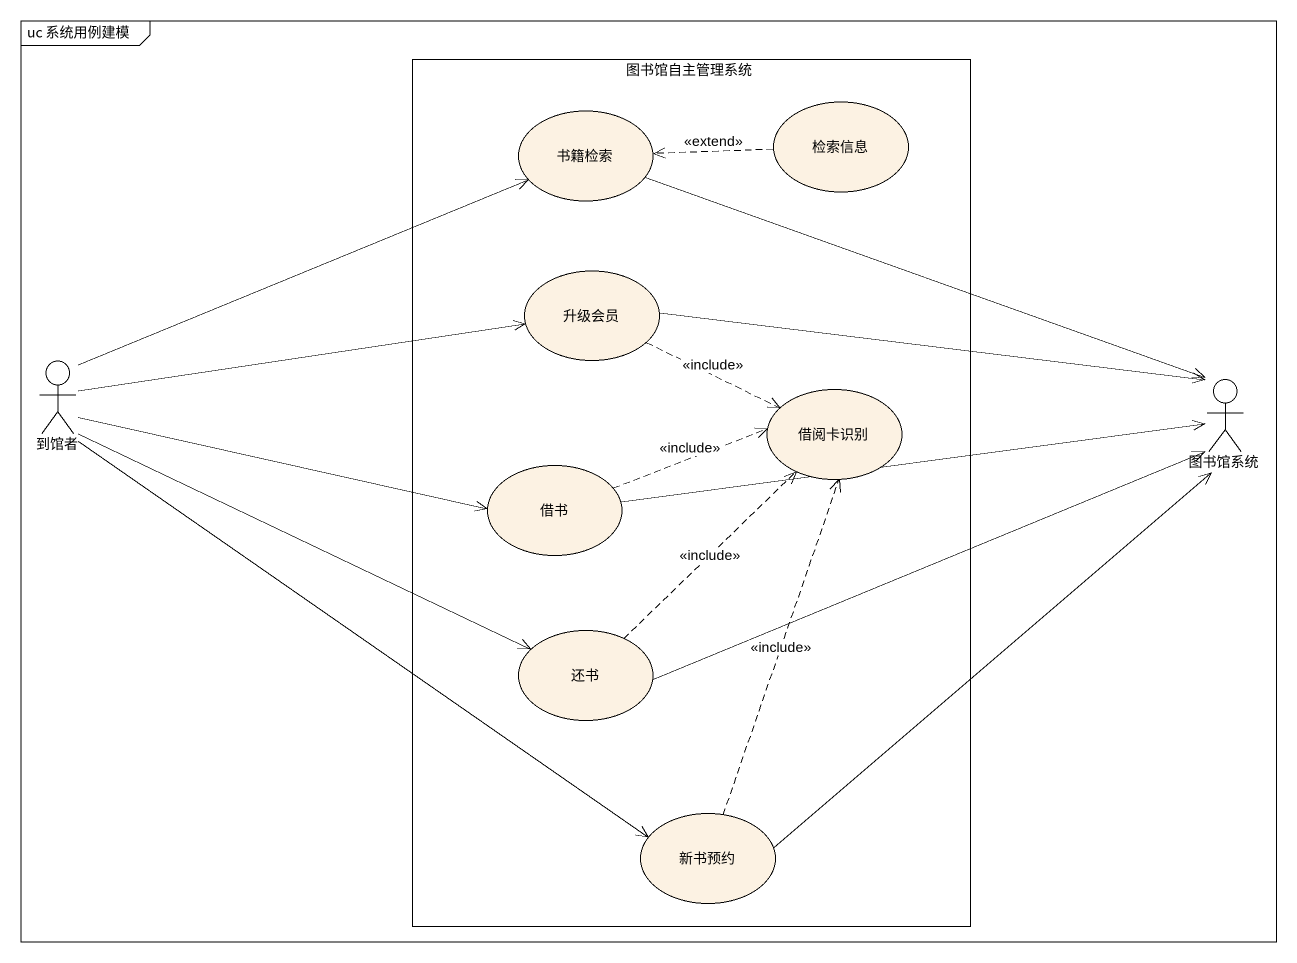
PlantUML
@startuml
mainframe uc 系统用例建模
rectangle 图书馆自主管理系统 {
  usecase 书籍检索
  usecase 检索信息
  usecase 升级会员
  usecase 借阅卡识别
  usecase 借书
  usecase 还书
  usecase 新书预约
}
actor 到馆者
actor 图书馆系统
书籍检索 -right-> 图书馆系统
检索信息 .left.> 书籍检索 : <<extend>>
升级会员 .right.> 借阅卡识别 : <<include>>
升级会员 -right-> 图书馆系统
到馆者 -up-> 书籍检索
到馆者 -right-> 升级会员
到馆者 -right-> 借书
到馆者 -right-> 还书
到馆者 -right-> 新书预约
借书 .right.> 借阅卡识别 : <<include>>
借书 -right-> 图书馆系统
还书 .up.> 借阅卡识别 : <<include>>
还书 -right-> 图书馆系统
新书预约 .up.> 借阅卡识别 : <<include>>
新书预约 -up-> 图书馆系统
@enduml
